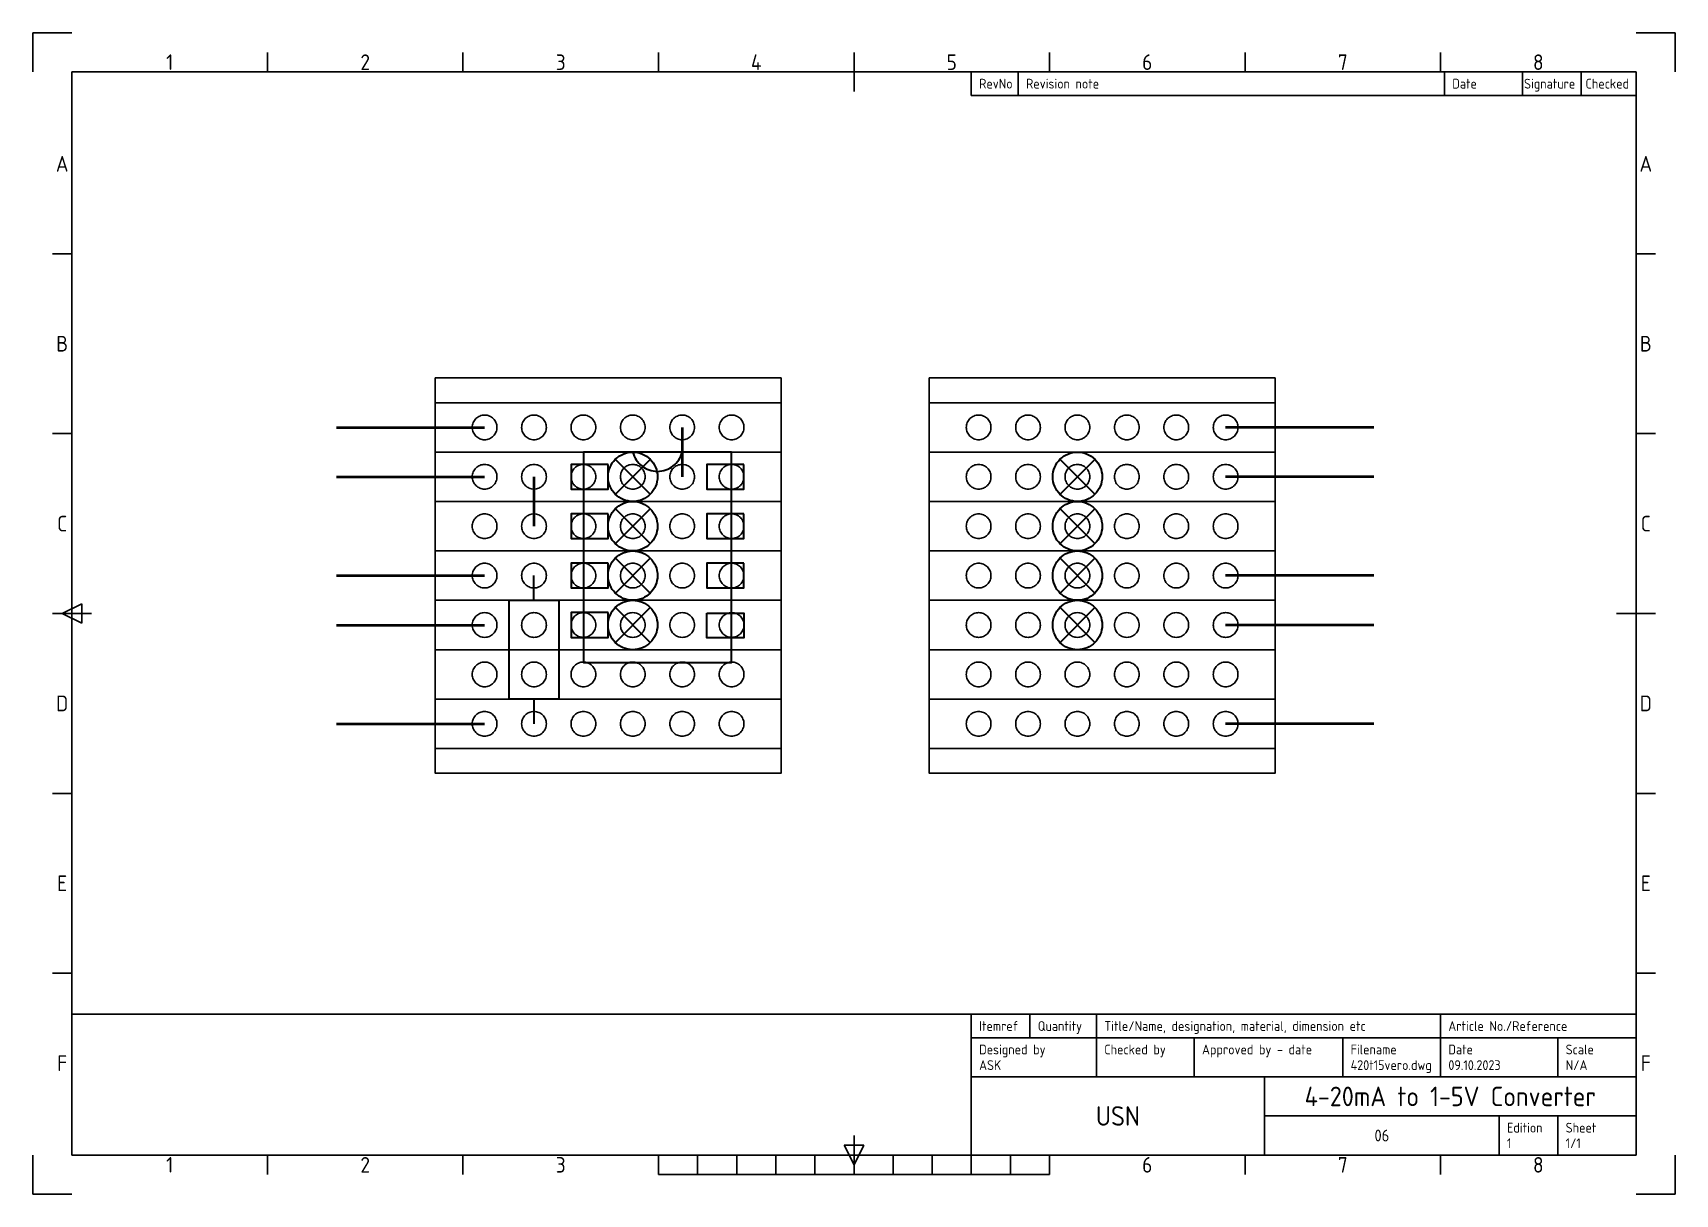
# Paper-space layout 'IEC A3 Title Block' of a CAD drawing. Header units: millimetres. Extents: x 0 to 420, y 0 to 297.
# The model-space entities are those that its viewports show. They can reach past a viewport. Long polylines and large blocks are cut down to what shows.
import ezdxf
from ezdxf.enums import TextEntityAlignment as Align

# ---------------------------------------------------------------- set-up
doc = ezdxf.new("R2010")
doc.units = ezdxf.units.MM
doc.header["$LTSCALE"] = 6
for name, color, linetype, lineweight in [('_Components', 7, 'Continuous', 30), ('_WBreak', 25, 'Continuous', 30), ('_Wires_top', 1, 'Continuous', 40)]:
    doc.layers.add(name, color=color, linetype=linetype, lineweight=lineweight)
for name, color, linetype in [('_Locked Veroboard', 253, 'Continuous'), ('FRAME025', 7, 'Continuous'), ('FRAME050', 6, 'Continuous'), ('FRAME070', 5, 'Continuous'), ('FRAME200', 8, 'Continuous'), ('TB', 7, 'Continuous')]:
    doc.layers.add(name, color=color, linetype=linetype)
doc.styles.add('ISOCP', font='isocp.shx')

# ---------------------------------------------------------------- blocks, each defined once
blk = doc.blocks.new('ISO_A3')
at = {"layer": 'FRAME050'}
for p, q in [((60, 287), (60, 292)), ((110, 287), (110, 292)), ((160, 287), (160, 292)), ((210, 282), (210, 292)), ((260, 287), (260, 292)), ((310, 287), (310, 292)), ((360, 287), (360, 292)), ((10, 240.5), (5, 240.5)), ((415, 240.5), (410, 240.5)), ((10, 194.5), (5, 194.5)), ((415, 194.5), (410, 194.5)), ((5, 148.5), (15, 148.5)), ((7.5, 148.5), (12.5, 151)), ((12.5, 146), (7.5, 148.5)), ((12.5, 151), (12.5, 146)), ((405, 148.5), (415, 148.5)), ((10, 102.5), (5, 102.5)), ((415, 102.5), (410, 102.5)), ((10, 56.5), (5, 56.5)), ((415, 56.5), (410, 56.5)), ((210, 10), (210, 15)), ((60, 5), (60, 10)), ((110, 5), (110, 10)), ((160, 5), (160, 10)), ((170, 5), (170, 10)), ((180, 5), (180, 10)), ((190, 5), (190, 10)), ((200, 5), (200, 10)), ((210, 7.5), (207.5, 12.5)), ((207.5, 12.5), (212.5, 12.5)), ((212.5, 12.5), (210, 7.5)), ((210, 10), (210, 5)), ((220, 5), (220, 10)), ((230, 5), (230, 10)), ((240, 5), (240, 10)), ((250, 5), (250, 10)), ((260, 5), (260, 10)), ((310, 5), (310, 10)), ((360, 5), (360, 10)), ((160, 5), (260, 5))]:
    blk.add_line(p, q, dxfattribs=at)
at = {"layer": 'FRAME070'}
for p, q in [((410, 287), (10, 287)), ((10, 287), (10, 10)), ((240, 281), (240, 287)), ((252, 281), (252, 287)), ((361, 281), (361, 287)), ((381, 281), (381, 287)), ((396, 281), (396, 287)), ((410, 10), (410, 287)), ((240, 281), (410, 281)), ((240, 46), (410, 46)), ((240, 40), (240, 46)), ((255, 40), (255, 46)), ((272, 40), (272, 46)), ((360, 40), (360, 46)), ((240, 40), (410, 40)), ((240, 10), (240, 40)), ((272, 30), (272, 40)), ((297, 30), (297, 40)), ((335, 30), (335, 40)), ((360, 30), (360, 40)), ((390, 30), (390, 40)), ((240, 30), (410, 30)), ((315, 10), (315, 30)), ((315, 20), (410, 20)), ((375, 10), (375, 20)), ((390, 10), (390, 20)), ((10, 10), (410, 10))]:
    blk.add_line(p, q, dxfattribs=at)
at = {"layer": 'FRAME200'}
for p, q in [((10, 297), (0, 297)), ((0, 297), (0, 287)), ((420, 297), (410, 297)), ((420, 287), (420, 297)), ((0, 0), (0, 10)), ((420, 0), (420, 10)), ((0, 0), (10, 0)), ((420, 0), (410, 0))]:
    blk.add_line(p, q, dxfattribs=at)
at = {"layer": 'FRAME025', "style": 'ISOCP'}
for s, p in [('RevNo', (242, 284)), ('Revision note', (254, 284)), ('Date', (363, 284)), ('Signature', (381.36, 284)), ('Checked', (397.08, 284)), ('Itemref', (242, 43)), ('Quantity', (257, 43)), ('Title/Name, designation, material, dimension etc', (274, 43)), ('Article No./Reference', (362, 43)), ('Designed by', (242, 37)), ('Checked by', (274, 37)), ('Approved by - date', (299, 37)), ('Filename', (337, 37)), ('Date', (362, 37)), ('Scale', (392, 37)), ('Edition', (377, 17)), ('Sheet', (392, 17))]:
    blk.add_text(s, height=2.5, dxfattribs=at).set_placement(p, align=Align.MIDDLE_LEFT)
at = {"layer": 'FRAME025', "style": 'ISOCP', "flags": 8}
for tag, p in [('DESIGNED_BY', (242, 33)), ('CHECKED_BY', (274, 33)), ('APPROVED_BY_DATE', (299, 33)), ('FILENAME', (337, 33)), ('DATE', (362, 33)), ('SCALE', (392, 33)), ('EDITION', (377, 13)), ('SHEET', (392, 13))]:
    blk.add_attdef(tag, text='', height=2.5, dxfattribs=at).set_placement(p, align=Align.MIDDLE_LEFT)
at = {"layer": 'FRAME050', "style": 'ISOCP'}
for s, p in [('1', (35, 289.5)), ('2', (85, 289.5)), ('3', (135, 289.5)), ('4', (185, 289.5)), ('5', (235, 289.5)), ('6', (285, 289.5)), ('7', (335, 289.5)), ('8', (385, 289.5)), ('A', (7.5, 263.5)), ('A', (412.5, 263.5)), ('B', (7.5, 217.5)), ('B', (412.5, 217.5)), ('C', (7.5, 171.5)), ('C', (412.5, 171.5)), ('D', (7.5, 125.5)), ('D', (412.5, 125.5)), ('E', (7.5, 79.5)), ('E', (412.5, 79.5)), ('F', (7.5, 33.5)), ('F', (412.5, 33.5)), ('1', (35, 7.5)), ('2', (85, 7.5)), ('3', (135, 7.5)), ('6', (285, 7.5)), ('7', (335, 7.5)), ('8', (385, 7.5))]:
    blk.add_text(s, height=4, dxfattribs=at).set_placement(p, align=Align.MIDDLE)
at = {"layer": 'FRAME050', "style": 'ISOCP', "flags": 8}
for tag, height, p in [('TITLE', 5, (362.5, 25)), ('OWNER', 5, (277.5, 20)), ('DRAWING_NUMBER', 3, (345, 15))]:
    blk.add_attdef(tag, text='', height=height, dxfattribs=at).set_placement(p, align=Align.MIDDLE)
at = {"layer": 'TB', "style": 'ISOCP', "flags": 9}
for tag in ['MINX', 'MINY', 'MAXX', 'MAXY']:
    blk.add_attdef(tag, (0, 0), '', height=2.5, dxfattribs=at)

msp = doc.modelspace()

# ---------------------------------------------------------------- linework, layer by layer
at = {"layer": '_Components'}
for p, q in [((1108, 502), (1108, 504)), ((1108, 494), (1108, 492))]:
    msp.add_line(p, q, dxfattribs=at)
for points in [[(1124, 514), (1112, 514), (1112, 496.96), (1124, 496.96)], [(1114, 513), (1111, 513), (1111, 511), (1114, 511)], [(1125, 513), (1122, 513), (1122, 511), (1125, 511)], [(1114, 509), (1111, 509), (1111, 507), (1114, 507)], [(1125, 509), (1122, 509), (1122, 507), (1125, 507)], [(1114, 505), (1111, 505), (1111, 503), (1114, 503)], [(1125, 505), (1122, 505), (1122, 503), (1125, 503)], [(1106, 502), (1110, 502), (1110, 494), (1106, 494)], [(1114, 501), (1111, 501), (1111, 499), (1114, 499)], [(1122, 500.96), (1125, 500.96), (1125, 498.96), (1122, 498.96)]]:
    msp.add_lwpolyline(points, close=True, dxfattribs=at)
msp.add_arc((1118, 514.5), 2.06, 194.0362, 345.9638, dxfattribs=at)
at = {"layer": '_Locked Veroboard'}
for p, q in [((1100, 518), (1128, 518)), ((1168, 518), (1140, 518)), ((1100, 514), (1128, 514)), ((1168, 514), (1140, 514)), ((1100, 510), (1128, 510)), ((1168, 510), (1140, 510)), ((1100, 506), (1128, 506)), ((1168, 506), (1140, 506)), ((1100, 502), (1128, 502)), ((1168, 502), (1140, 502)), ((1100, 498), (1128, 498)), ((1168, 498), (1140, 498)), ((1100, 494), (1128, 494)), ((1168, 494), (1140, 494)), ((1100, 490), (1128, 490)), ((1168, 490), (1140, 490))]:
    msp.add_line(p, q, dxfattribs=at)
for points in [[(1100, 520), (1128, 520), (1128, 488), (1100, 488)], [(1168, 520), (1140, 520), (1140, 488), (1168, 488)]]:
    msp.add_lwpolyline(points, close=True, dxfattribs=at)
for centre in [(1104, 516), (1108, 516), (1112, 516), (1116, 516), (1120, 516), (1124, 516), (1144, 516), (1148, 516), (1152, 516), (1156, 516), (1160, 516), (1164, 516), (1104, 512), (1108, 512), (1112, 512), (1116, 512), (1120, 512), (1124, 512), (1144, 512), (1148, 512), (1152, 512), (1156, 512), (1160, 512), (1164, 512), (1104, 508), (1108, 508), (1112, 508), (1116, 508), (1120, 508), (1124, 508), (1144, 508), (1148, 508), (1152, 508), (1156, 508), (1160, 508), (1164, 508), (1104, 504), (1108, 504), (1112, 504), (1116, 504), (1120, 504), (1124, 504), (1144, 504), (1148, 504), (1152, 504), (1156, 504), (1160, 504), (1164, 504), (1104, 500), (1108, 500), (1112, 500), (1116, 500), (1120, 500), (1124, 500), (1144, 500), (1148, 500), (1152, 500), (1156, 500), (1160, 500), (1164, 500), (1104, 496), (1108, 496), (1112, 496), (1116, 496), (1120, 496), (1124, 496), (1144, 496), (1148, 496), (1152, 496), (1156, 496), (1160, 496), (1164, 496), (1104, 492), (1108, 492), (1112, 492), (1116, 492), (1120, 492), (1124, 492), (1144, 492), (1148, 492), (1152, 492), (1156, 492), (1160, 492), (1164, 492)]:
    msp.add_circle(centre, 1, dxfattribs=at)
at = {"layer": '_WBreak'}
for p, q in [((1114.59, 513.41), (1117.41, 510.59)), ((1114.59, 510.59), (1117.41, 513.41)), ((1153.41, 513.41), (1150.59, 510.59)), ((1153.41, 510.59), (1150.59, 513.41)), ((1114.59, 509.41), (1117.41, 506.59)), ((1114.59, 506.59), (1117.41, 509.41)), ((1153.41, 509.41), (1150.59, 506.59)), ((1153.41, 506.59), (1150.59, 509.41)), ((1114.59, 505.41), (1117.41, 502.59)), ((1114.59, 502.59), (1117.41, 505.41)), ((1153.41, 505.41), (1150.59, 502.59)), ((1153.41, 502.59), (1150.59, 505.41)), ((1114.59, 501.41), (1117.41, 498.59)), ((1114.59, 498.59), (1117.41, 501.41)), ((1153.41, 501.41), (1150.59, 498.59)), ((1153.41, 498.59), (1150.59, 501.41))]:
    msp.add_line(p, q, dxfattribs=at)
for centre in [(1116, 512), (1152, 512), (1116, 508), (1152, 508), (1116, 504), (1152, 504), (1116, 500), (1152, 500)]:
    msp.add_circle(centre, 2, dxfattribs=at)
at = {"layer": '_Wires_top'}
for p, q in [((1092, 516), (1104, 516)), ((1120, 516), (1120, 512)), ((1176, 516), (1164, 516)), ((1092, 500), (1104, 500)), ((1176, 500), (1164, 500))]:
    msp.add_line(p, q, dxfattribs=at)
at = {"layer": '_Wires_top', "color": 3}
for p, q in [((1092, 512), (1104, 512)), ((1108, 512), (1108, 508)), ((1176, 512), (1164, 512)), ((1092, 504), (1104, 504)), ((1176, 504), (1164, 504))]:
    msp.add_line(p, q, dxfattribs=at)
at = {"layer": '_Wires_top', "color": 250}
for p, q in [((1092, 492), (1104, 492)), ((1176, 492), (1164, 492))]:
    msp.add_line(p, q, dxfattribs=at)

# ---------------------------------------------------------------- texts
for s, width, gutter_width, heights, insert, char_height, attachment_point in [('\\pxqr;Front\\P(original)', 56, 20, [0], (1070.63, 534), 4, 1), ('Back\\P(mirrored)', 56, 20, [0], (1140.63, 534), 4, 1), ('+15V', 4, 10, [2], (1083.45, 517.5), 2, 1), ('+15V', 4, 10, [2], (1184.55, 517.5), 2, 3), ('0-5V Out', 24.1222, 10, [1.62], (1075.37, 513.5), 2, 1), ('0-5V Out', 24.1222, 10, [1.62], (1192.63, 513.5), 2, 3), ('4-20mA in', 24.1222, 10, [1.62], (1192.63, 505.5), 2, 3), ('-15V', 4, 10, [2], (1083.45, 501.5), 2, 1), ('-15V', 4, 10, [2], (1184.55, 501.5), 2, 3), ('GND', 4, 10, [2], (1084.68, 493.5), 2, 1), ('GND', 4, 10, [2], (1183.32, 493.5), 2, 3), ('R1=250R, IC=LM1458', 150.4052, 10, [19.66], (1096.43, 485.5), 2, 1)]:
    msp.add_mtext_dynamic_manual_height_columns(s, width=width, gutter_width=gutter_width, heights=heights, dxfattribs=dict(insert=insert, char_height=char_height, attachment_point=attachment_point))
at = {"layer": '_Components', "char_height": 1}
for s, width, gutter_width, heights, insert, attachment_point in [('1', 2, 20, [0], (1112.33, 512.5), 1), ('5', 2, 20, [0], (1123.33, 512.5), 1), ('2', 2, 20, [0], (1112.33, 508.5), 1), ('6', 2, 20, [0], (1123.33, 508.5), 1), ('LM1458', 9.3609, 20, [0.693], (1120.86, 506.62), 3), ('3', 2, 20, [0], (1112.33, 504.5), 1), ('7', 2, 20, [0], (1123.33, 504.5), 1), ('4', 2, 20, [0], (1112.33, 500.5), 1), ('8', 2, 20, [0], (1123.67, 500.46), 3), (' R1', 4, 10, [0], (1106.71, 498.79), 1)]:
    msp.add_mtext_dynamic_manual_height_columns(s, width=width, gutter_width=gutter_width, heights=heights, dxfattribs=dict(at, insert=insert, attachment_point=attachment_point))

psp = doc.layouts.new('IEC A3 Title Block')

# ---------------------------------------------------------------- linework, layer by layer
psp.add_lwpolyline([(10, 46), (410, 46), (410, 65), (410, 65), (410, 287), (10, 287)], close=True)

# ---------------------------------------------------------------- block references
ref = psp.add_blockref('ISO_A3', (0, 0))
ref.add_attrib('OWNER', 'USN', dxfattribs={"layer": 'FRAME050', "height": 5, "style": 'ISOCP', "flags": 8}).set_placement((277.5, 20), align=Align.MIDDLE)
ref.add_attrib('TITLE', '4-20mA to 1-5V Converter', dxfattribs={"layer": 'FRAME050', "height": 5, "style": 'ISOCP', "flags": 8}).set_placement((362.5, 25), align=Align.MIDDLE)
ref.add_attrib('DRAWING_NUMBER', '06', dxfattribs={"layer": 'FRAME050', "height": 3, "style": 'ISOCP', "flags": 8}).set_placement((345, 15), align=Align.MIDDLE)
ref.add_attrib('DESIGNED_BY', 'ASK', dxfattribs={"layer": 'FRAME025', "height": 2.5, "style": 'ISOCP', "flags": 8}).set_placement((242, 33), align=Align.MIDDLE_LEFT)
ref.add_attrib('FILENAME', '420t15vero.dwg', dxfattribs={"layer": 'FRAME025', "height": 2.5, "style": 'ISOCP', "flags": 8}).set_placement((337, 33), align=Align.MIDDLE_LEFT)
ref.add_attrib('DATE', '09.10.2023', dxfattribs={"layer": 'FRAME025', "height": 2.5, "style": 'ISOCP', "flags": 8}).set_placement((362, 33), align=Align.MIDDLE_LEFT)
ref.add_attrib('SCALE', 'N/A', dxfattribs={"layer": 'FRAME025', "height": 2.5, "style": 'ISOCP', "flags": 8}).set_placement((392, 33), align=Align.MIDDLE_LEFT)
ref.add_attrib('EDITION', '1', dxfattribs={"layer": 'FRAME025', "height": 2.5, "style": 'ISOCP', "flags": 8}).set_placement((377, 13), align=Align.MIDDLE_LEFT)
ref.add_attrib('SHEET', '1/1', dxfattribs={"layer": 'FRAME025', "height": 2.5, "style": 'ISOCP', "flags": 8}).set_placement((392, 13), align=Align.MIDDLE_LEFT)

# ---------------------------------------------------------------- viewports
at = {"layer": '0', "view_target_point": (682.76, 136)}
vp = psp.add_viewport(center=(210, 166.5), size=(400, 241), view_center_point=(451.15, 370.63), view_height=76.2987, dxfattribs=at)
vp.dxf.flags = 0x10000  # cut along an outline
vp.dxf.clipping_boundary_handle = psp.add_lwpolyline([(10, 46), (410, 46), (410, 65), (410, 65), (410, 287), (10, 287)], format="xyb", close=True, dxfattribs={"invisible": 1}).dxf.handle

doc.saveas('drawing.dxf')
